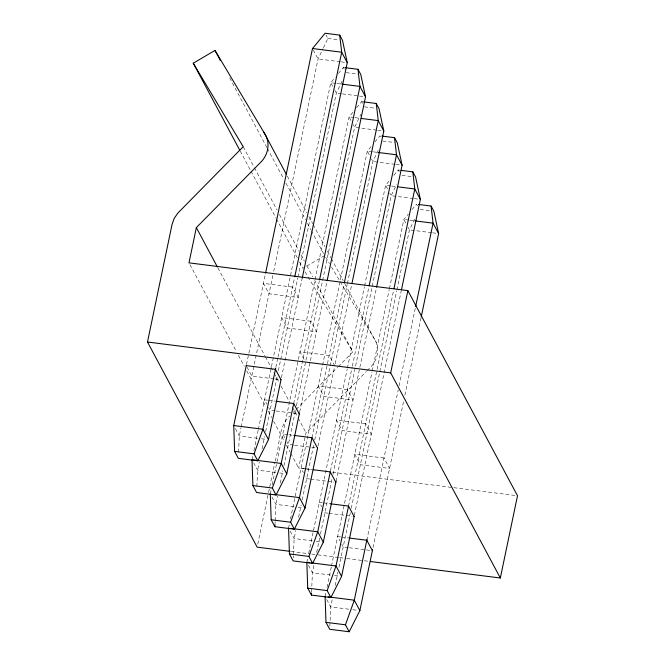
<?xml version="1.0" encoding="UTF-8"?>
<svg xmlns="http://www.w3.org/2000/svg" width="665" height="665" viewBox="0 0 665 665"><rect width="100%" height="100%" fill="white"/><g stroke="black" fill="none" stroke-linecap="round" stroke-linejoin="round"><path stroke-width="0.5" stroke-dasharray="3.33 2.49" d="M238.594 452.233L239.309 435.957L241.004 427.828M256.873 486.423L257.579 470.147L259.275 462.017M275.019 523.663L275.102 521.626M275.152 520.612L275.859 504.336L277.554 496.206M293.29 557.852L293.381 555.815M293.423 554.801L294.13 538.525L295.834 530.396M311.569 592.041L312.409 572.715L314.104 564.585M329.84 626.231L330.68 606.904L332.384 598.774M246.474 364.561L265.368 274.121M241.212 426.814L272.85 275.393M273.697 271.328L318.07 58.936L322.982 48.703M252.01 459.723L252.858 455.658M253.922 450.579L258.17 430.255M258.377 429.241L330.771 82.709L335.193 77.364M275.859 367.288L277.779 358.103M277.978 357.138L294.553 277.82M262.035 448.808L264.587 436.614M265.651 431.527L277.114 376.656M278.369 370.629L297.704 278.078M297.92 277.064L336.34 93.125L342.6 80.099M281.428 377.712L302.243 278.078M257.771 544.103L268.352 493.463M268.569 492.449L274.911 462.067M275.127 461.053C280.106 446.406 277.563 427.62 289.574 416.107M270.289 493.912L271.137 489.847M272.193 484.768L314.869 280.505M315.085 279.491L349.05 116.899L353.464 111.554M293.714 403.514L319.408 280.505M280.314 482.998L282.866 470.803M283.922 465.716L295.385 410.845M296.432 405.833L354.62 127.314L360.879 114.289M299.707 411.901L326.889 281.785M305.834 468.9L298.643 467.985L306 432.74L366.373 371.444M288.56 528.101L289.408 524.037M290.472 518.958L367.321 151.088L371.743 145.743M311.985 437.703L344.054 284.213M298.593 517.187L301.137 504.993M302.201 499.905L313.664 445.035M314.711 440.022L330.006 366.781M330.222 365.767L347.205 284.47M347.421 283.456L372.899 161.504L378.26 150.332M317.986 446.049L334.337 367.803M335.185 363.738L351.536 285.485M306.839 562.291L307.687 558.226M308.743 553.147L347.172 369.208M347.388 368.194L364.37 286.898M364.578 285.884L385.6 185.277L390.014 179.932M330.472 470.87L352.134 367.18M352.35 366.166L368.909 286.898M316.656 552.391L319.624 538.16M320.472 534.095L331.935 479.224M332.982 474.212L391.17 195.693L396.531 184.521M336.041 481.294L376.598 287.155M325.11 596.48L325.958 592.415M327.022 587.336L331.27 567.012M331.478 565.998L372.026 371.893M372.242 370.879L389.225 289.583M389.441 288.568L403.871 219.458L408.293 214.122M348.535 506.073L393.555 290.597M335.143 585.566L337.903 572.349M338.959 567.27L350.422 512.391M351.278 508.326L396.706 290.854M396.922 289.84L409.449 229.882L414.81 218.71M354.32 515.483L401.244 290.854M366.814 540.263L398.244 389.823M399.091 385.758L415.434 307.513M373.015 547.644L403.813 400.247M404.869 395.168L421.012 317.937M323.431 47.772L327.903 38.462L326.041 34.987M338.344 73.549L343.389 67.439L345.334 67.689M356.615 107.738L361.669 101.629L363.614 101.878M374.894 141.928L379.939 135.818L380.87 137.555M393.796 175.352L398.219 170.007L400.164 170.257M412.076 209.542L416.49 204.197L417.421 205.934M293.215 412.408L295.393 410.197M296.125 409.457L337.587 367.363M338.31 366.623L352.857 351.851L314.678 280.422M367.097 370.704L371.461 366.274A25.237 23.242 -28.1 0 0 373.522 337.421L331.552 267.122M324.645 255.56L302.907 268.328L299.474 261.919M327.903 38.462L339.574 39.942M340.206 61.745L318.07 58.936L313.431 50.257M341.212 61.878L347.255 62.643M346.174 72.651L357.845 74.131M335.808 83.341L330.771 82.709L333.099 87.049M336.814 83.474L340.837 83.981M341.378 93.765L336.34 93.125L334.952 90.523M342.384 93.89L358.485 95.935M359.491 96.068L365.526 96.832M364.453 106.841L376.124 108.32M354.079 117.53L349.05 116.899L351.369 121.238M355.085 117.663L359.117 118.171M376.756 130.124L354.62 127.314L353.223 124.712M377.762 130.249L383.805 131.022M382.724 141.03L394.395 142.51M372.358 151.72L367.321 151.088L369.649 155.427M373.364 151.853L377.388 152.36M395.035 164.313L372.899 161.504L371.502 158.902M396.041 164.438L402.076 165.211M401.976 175.344L412.674 176.699M390.629 185.909L385.6 185.277L387.919 189.616M391.635 186.042L396.673 186.674M413.306 198.503L391.17 195.693L389.781 193.091M414.312 198.627L420.355 199.4M420.247 209.525L430.945 210.888M408.909 220.098L403.871 219.458L406.199 223.806M409.914 220.231L413.938 220.738M431.585 232.692L409.449 229.882L408.052 227.28M432.591 232.816L438.626 233.59M273.963 378.851L251.827 376.041L247.181 367.354M274.969 378.975L281.004 379.74M267.546 400.189L264.529 399.806L266.848 404.154M268.552 400.322L275.601 401.211M275.127 410.87L270.098 410.23L268.71 407.62M276.133 410.995L292.234 413.04M293.24 413.165L299.283 413.929M287.837 434.636L282.8 433.996L285.127 438.335M288.843 434.76L293.872 435.4M257.422 438.26L239.309 435.957L235.127 428.144M261.445 438.767L266.474 439.407M293.406 445.06L288.377 444.42L286.981 441.809M294.412 445.184L317.554 448.119M304.096 468.567L301.079 468.185L303.398 472.524M305.102 468.7L312.151 469.59M306.856 469.033L312.001 469.681M332.55 472.291L452.774 487.545M453.804 487.678L517.511 495.757M275.692 472.449L257.579 470.147L253.407 462.333M279.716 472.956L284.753 473.596M309.666 478.991L306.648 478.609L305.26 475.999M310.671 479.116L326.773 481.161M327.779 481.285L333.822 482.05M322.375 502.757L319.358 502.374L321.677 506.713M323.381 502.881L330.422 503.779M293.972 506.639L275.859 504.336L271.677 496.522M297.995 507.146L303.024 507.786M327.945 513.181L324.927 512.798L323.531 510.188M328.951 513.305L345.052 515.35M346.058 515.475L352.093 516.24M340.646 536.946L337.629 536.564L339.948 540.903M341.652 537.071L348.701 537.968M312.242 540.828L294.13 538.525L289.957 530.712M316.274 541.335L321.303 541.975M348.227 547.619L343.198 546.987L341.81 544.377M349.241 547.752L365.334 549.797M366.349 549.922L372.383 550.687M291.145 551.46L310.721 553.945M311.752 554.07L316.906 554.726M317.937 554.859L338.543 557.47M339.574 557.602L345.758 558.384M346.789 558.517L363.281 560.612M364.312 560.745L369.457 561.393M330.522 575.009L312.409 572.715L308.228 564.901M334.545 575.524L339.574 576.164M348.793 609.198L330.68 606.904L326.507 599.09M352.824 609.714L357.853 610.354M305.027 271.885L352.857 351.851M325.709 257.338L329.433 263.564M343.389 67.439L344.32 69.177M361.669 101.629L362.591 103.366M398.219 170.007L399.141 171.745M287.28 176.1L306.947 212.875M308.909 216.532L312.733 223.723M313.223 224.637L325.06 246.757M327.421 251.195L330.937 257.746M331.336 258.527L343.173 280.638M345.044 284.163L376.373 342.774M229.674 77.88L266.848 147.431M267.338 148.345L283.481 178.544M285.925 183.116L305.493 219.724M307.446 223.382L310.871 229.791M311.361 230.705L323.589 253.581M243.207 146.716L253.972 166.865M254.462 167.78L276.981 209.907M279.433 214.487L299.009 251.112M300.971 254.778L304.395 261.187M306.839 265.767L312.716 276.756M240.248 151.105L250.522 170.34M251.013 171.254L275.983 217.962M276.474 218.876L297.521 258.253M334.736 365.875L329.167 355.459L299.982 351.752L304.628 360.438M217.887 267.904L264.886 355.817M265.377 356.731L273.697 372.3M274.188 373.215L279.076 382.375M281.037 386.033L289.358 401.602M292.292 407.096L297.679 417.171M298.169 418.086L306 432.74M189.966 264.687L236.474 351.685M238.427 355.343L244.304 366.332M246.748 370.912L265.842 406.631M268.286 411.211L271.719 417.62M273.672 421.286L284.445 441.427M286.399 445.093L290.314 452.416M290.805 453.339L298.643 467.985M292.617 287.081L263.431 283.373L269.001 293.797L298.186 297.496L292.617 287.081M310.896 321.27L281.711 317.562L287.28 327.986L316.465 331.685L310.896 321.27M347.446 389.648L318.261 385.941L323.83 396.365L353.015 400.064L347.446 389.648M365.717 423.838L336.532 420.13L342.109 430.554L371.286 434.253L365.717 423.838M383.996 458.027L354.811 454.32L360.38 464.744L389.565 468.443L383.996 458.027"/><path stroke-width="1" d="M317.562 448.085L305.036 508.043L294.337 529.182L274.886 526.713L274.969 524.677M354.113 516.464L341.586 576.414L330.887 597.561L311.436 595.092L311.519 593.055M290.115 551.327L257.139 547.145L147.489 342.01L172.036 224.521L174.13 218.544L177.746 213.182L243.207 146.716L193.249 63.192L214.994 50.424L263.872 132.285L286.391 174.413M263.872 132.285A25.237 23.242 -28.1 0 1 261.81 161.138L196.35 227.605L188.985 262.85L407.861 290.622L517.511 495.757L500.329 578.001L370.488 561.526M281.012 379.707L268.485 439.665L257.787 460.803L238.336 458.335L234.62 451.385L233.739 425.542L246.258 365.584M265.584 273.107L312.5 48.52L325.119 33.25L339.707 35.104L342.492 40.316L347.255 62.643L302.243 278.078M275.659 368.269L262.916 429.241L254.072 453.854L257.787 460.803M294.761 276.806L341.685 52.219L339.707 35.104M276.607 401.336L293.714 403.514L281.195 463.43L272.351 488.044L276.066 494.993L286.765 473.854L299.499 412.874M319.624 279.491L359.956 86.408L357.978 69.293L345.334 67.689M327.105 280.763L365.526 96.832L360.763 74.497L357.978 69.293M293.872 435.4L311.985 437.703L299.466 497.62L290.622 522.233L294.337 529.182M344.262 283.19L378.235 120.598L376.257 103.482L363.614 101.878M351.96 283.456L383.805 131.022L379.042 108.686L376.257 103.482M330.272 471.851L317.745 531.809L308.901 556.422L312.617 563.371L323.315 542.224L336.049 481.252M369.125 285.884L396.506 154.787L394.528 137.672L381.885 136.067M376.598 287.155L402.076 165.211L397.321 142.875L394.528 137.672M348.543 506.04L336.016 565.998L327.172 590.611L330.887 597.561M393.979 288.568L414.785 188.976L412.807 171.861L401.136 170.373M401.461 289.84L420.355 199.4L415.592 177.065L412.807 171.861M500.329 578.001L390.679 372.865L407.861 290.622M367.03 539.215L354.295 600.187L345.451 624.801L349.167 631.75L359.865 610.603L372.6 549.631M415.65 306.499L433.056 223.166L431.086 206.05L418.435 204.446M421.219 316.914L438.626 233.59L433.871 211.254L431.086 206.05M312.5 48.52L341.685 52.219L347.255 62.643M341.843 84.114L359.956 86.408L365.526 96.832M361.128 118.428L378.235 120.598L383.805 131.022M378.393 152.493L396.506 154.787L402.076 165.211M397.678 186.807L414.785 188.976L420.355 199.4M414.943 220.863L433.056 223.166L438.626 233.59M147.489 342.01L390.679 372.865M246.25 365.617L275.435 369.324L281.004 379.74M233.739 425.542L262.916 429.241L268.485 439.665M234.62 451.385L254.072 453.854M253.016 459.856L256.033 460.238M258.045 460.496L281.195 463.43L286.765 473.854M313.157 469.714L330.264 471.892L335.833 482.308M252.01 459.723L252.891 485.575L272.351 488.044M274.312 494.428L299.466 497.62L305.036 508.043M276.066 494.993L256.607 492.524L252.891 485.575M330.422 503.779L348.535 506.073L354.104 516.497M270.289 493.912L271.17 519.764L290.622 522.233M290.572 528.359L317.745 531.809L323.315 542.224M349.707 538.093L366.814 540.263L372.383 550.687M288.56 528.101L289.441 553.953L308.901 556.422M309.857 562.673L306.839 562.291L307.72 588.143L311.436 595.092M311.868 562.931L336.016 565.998L341.586 576.414M312.617 563.371L293.157 560.903L289.441 553.953M307.72 588.143L327.172 590.611M328.128 596.862L354.295 600.187L359.865 610.603M325.11 596.48L325.991 622.332L345.451 624.801M349.167 631.75L329.707 629.281L325.991 622.332M214.994 50.424L220.381 60.49M193.249 63.192L239.757 150.19M293.714 403.514L299.283 413.929M311.985 437.703L317.554 448.119M196.35 227.605L217.397 266.989M271.17 519.764L274.886 526.713"/></g></svg>
